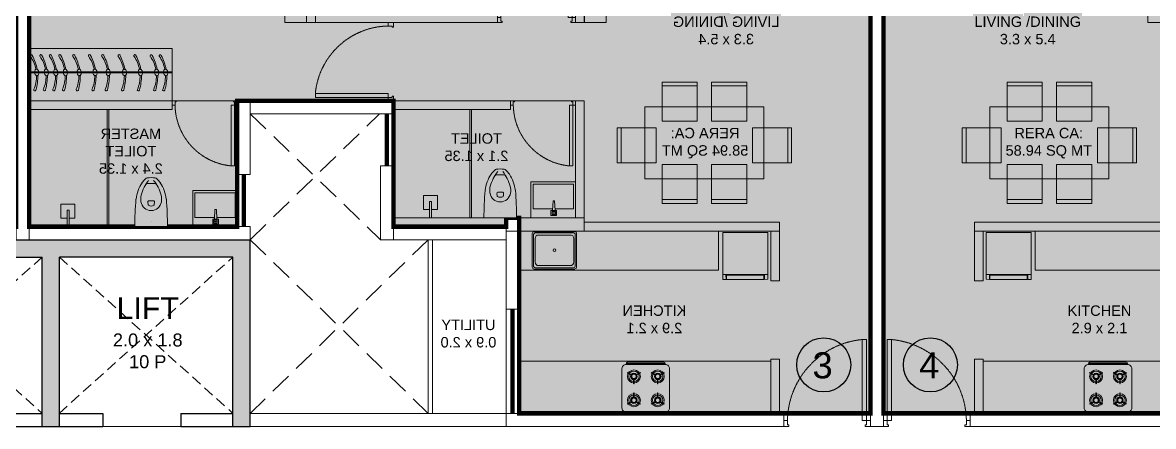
# Model space of a CAD drawing. Header units: inches. Extents: x 27644242 to 29005101, y -955243 to 216979.
# Drawn here: x 28726319 to 28739356, y -107801 to -103151 of the extents above; entities that cross this region are included whole.
import ezdxf

# ---------------------------------------------------------------- set-up
doc = ezdxf.new("R2010")
doc.units = ezdxf.units.IN
doc.header["$MEASUREMENT"] = 0
doc.set_wipeout_variables(frame=1)
for name, pattern in [('DASHED', [0.75, 0.5, -0.25]), ('DASHED2', [0.375, 0.25, -0.125]), ('HIDDEN', [0.375, 0.25, -0.125])]:
    doc.linetypes.add(name, pattern=pattern)
doc.layers.get('Defpoints').update_dxf_attribs({"color": 8})
for name, color, linetype, lineweight in [('AHC-A-COLUMN', 210, 'Continuous', 30), ('AHC-A-DUCT', 14, 'HIDDEN', 5), ('Columns', 1, 'Continuous', 25), ('DOOR', 4, 'Continuous', 0), ('ELEVATION', 40, 'Continuous', 13), ('FURN', 250, 'Continuous', 0), ('WALL', 7, 'Continuous', 20), ('WINDOW', 162, 'Continuous', 13)]:
    doc.layers.add(name, color=color, linetype=linetype, lineweight=lineweight)
doc.layers.add('BHK HATCH', color=8, linetype='Continuous', lineweight=5, transparency=0.85)
doc.layers.add('text', color=7, linetype='Continuous')
doc.styles.add('AMITS', font='arial.ttf')

# ---------------------------------------------------------------- blocks, each defined once
blk = doc.blocks.new('DOOR_750')
at = {"layer": 'DOOR'}
for points in [[(-70, 50), (-32.5, 50), (-32.5, 750), (-70, 750)], [(-750, 50), (-717.5, 50), (-717.5, 12.5), (-705, 12.5), (-705, 0), (-750, 0)], [(0, 50), (-32.5, 50), (-32.5, 12.5), (-45, 12.5), (-45, 0), (0, 0)]]:
    blk.add_lwpolyline(points, close=True, dxfattribs=at)
at = {"layer": 'DOOR', "linetype": 'DASHED', "ltscale": 10}
blk.add_arc((-2.4, 38), 715.2, 95.4221, 179.04025, dxfattribs=at)
blk = doc.blocks.new('KITCHEN')
at = {"layer": 'FURN'}
for p, q in [((-135120, 232209, 0), (-135591, 232209, 0)), ((-135610, 231799, 0), (-135610, 232190, 0)), ((-135596, 231813, 0), (-135596, 232176, 0)), ((-135578, 231857, 0), (-135578, 232132, 0)), ((-135134, 232195, 0), (-135577, 232195, 0)), ((-135172, 232171, 0), (-135539, 232171, 0)), ((-135133, 232132, 0), (-135133, 231857, 0)), ((-135115, 231813, 0), (-135115, 232176, 0)), ((-135100, 231799, 0), (-135100, 232190, 0)), ((-135172, 231818, 0), (-135539, 231818, 0)), ((-135120, 231779, 0), (-135591, 231779, 0)), ((-135134, 231794, 0), (-135577, 231794, 0))]:
    blk.add_line(p, q, dxfattribs=at)
blk.add_circle((-135356, 231997, 0), 14.6, dxfattribs=at)
for centre, radius, start, end in [((-135591, 232190, 0), 19.4, 89.9999, 179.9999), ((-135120, 232190, 0), 19.4, 359.9999, 89.9999), ((-135577, 232176, 0), 19.4, 89.9999, 179.9999), ((-135539, 232132, 0), 38.9, 89.9999, 179.9999), ((-135172, 232132, 0), 38.9, 359.9999, 89.9999), ((-135134, 232176, 0), 19.4, 359.9999, 89.9999), ((-135577, 231813, 0), 19.4, 180.0001, 270.0001), ((-135539, 231857, 0), 38.9, 179.9999, 269.9999), ((-135172, 231857, 0), 38.9, 269.9999, 359.9999), ((-135134, 231813, 0), 19.4, 270.0001, 0.0001), ((-135591, 231799, 0), 19.4, 180.0001, 270.0001), ((-135120, 231799, 0), 19.4, 270.0001, 0.0001)]:
    blk.add_arc(centre, radius, start, end, dxfattribs=at)
blk = doc.blocks.new('FRDG')
at = {"layer": 'FURN', "color": 8, "lineweight": 0, "extrusion": (3.3432e-08, -6.87431e-09, 1), "elevation": 0}
for points in [[(9345.998, -728.492), (9346.508, -728.492), (9346.508, -727.946), (9345.998, -727.946)], [(9346.508, -727.946), (9346.566, -727.946), (9346.566, -727.986), (9346.508, -727.986)], [(9346.514, -727.992), (9346.566, -727.992), (9346.566, -728.444), (9346.514, -728.444)], [(9346.508, -728.452), (9346.566, -728.452), (9346.566, -728.492), (9346.508, -728.492)]]:
    blk.add_lwpolyline(points, close=True, dxfattribs=at)
blk = doc.blocks.new('hob')
at = {"layer": 'FURN', "extrusion": (2e-16, 7.34249e-08, 1)}
for p, q in [((-747640, 890447), (-747613, 890399)), ((-747640, 890302), (-747613, 890350)), ((-747636, 890449), (-747608, 890402)), ((-747636, 890300), (-747608, 890347)), ((-747510, 890377), (-747566, 890377)), ((-747510, 890372), (-747566, 890372)), ((-747405, 890377), (-747350, 890377)), ((-747405, 890372), (-747350, 890372)), ((-747280, 890449), (-747308, 890402)), ((-747280, 890300), (-747308, 890347)), ((-747276, 890447), (-747303, 890399)), ((-747276, 890302), (-747303, 890350)), ((-747640, 890172), (-747613, 890124)), ((-747636, 890174), (-747608, 890127)), ((-747510, 890102), (-747566, 890102)), ((-747510, 890097), (-747566, 890097)), ((-747405, 890102), (-747350, 890102)), ((-747405, 890097), (-747350, 890097)), ((-747280, 890174), (-747308, 890127)), ((-747276, 890172), (-747303, 890124)), ((-747640, 890027), (-747613, 890075)), ((-747636, 890025), (-747608, 890072)), ((-747280, 890025), (-747308, 890072)), ((-747276, 890027), (-747303, 890075))]:
    blk.add_line(p, q, dxfattribs=at)
at = {"layer": 'FURN', "extrusion": (2e-16, 7.34249e-08, 1), "elevation": 0}
for points in [[(-747233, 889962), (-747683, 889962, -0.414214), (-747733, 890012), (-747733, 890462, -0.414214), (-747683, 890512), (-747233, 890512, -0.414214), (-747183, 890462), (-747183, 890012, -0.414214)], [(-747173, 890462, -0.414214), (-747158, 890447), (-747158, 890027, -0.414214), (-747173, 890012), (-747173, 890027)]]:
    blk.add_lwpolyline(points, format="xyb", close=True, dxfattribs=at)
at = {"layer": 'FURN', "extrusion": (2e-16, 7.34249e-08, 1), "const_width": 20, "elevation": 0}
for points in [[(-747625, 890375, 1), (-747565, 890375, 1)], [(-747290, 890375, 1), (-747350, 890375, 1)], [(-747625, 890100, -1), (-747565, 890100, -1)], [(-747290, 890100, 1), (-747350, 890100, 1)]]:
    blk.add_lwpolyline(points, format="xyb", close=True, dxfattribs=at)
at = {"layer": 'FURN', "extrusion": (2e-16, 7.34249e-08, 1)}
for centre, radius in [((-747595, 890375, 0), 75), ((-747595, 890375, 0), 60), ((-747595, 890375, 0), 37.5), ((-747320, 890375, 0), 75), ((-747320, 890375, 0), 60), ((-747320, 890375, 0), 37.5), ((-747595, 890100, 0), 75), ((-747595, 890100, 0), 60), ((-747595, 890100, 0), 37.5), ((-747320, 890100, 0), 75), ((-747320, 890100, 0), 60), ((-747320, 890100, 0), 37.5)]:
    blk.add_circle(centre, radius, dxfattribs=at)
for centre, start, end in [((-747595, 890375, 0), 118.3146, 121.6854), ((-747595, 890375, 0), 358.3146, 1.6854), ((-747320, 890375, 0), 178.3146, 181.6854), ((-747320, 890375, 0), 58.3146, 61.6854), ((-747320, 890375, 0), 58.3146, 61.6854), ((-747595, 890375, 0), 238.3146, 241.6854), ((-747320, 890375, 0), 298.3146, 301.6854), ((-747595, 890100, 0), 118.3146, 121.6854), ((-747595, 890100, 0), 358.3146, 1.6854), ((-747320, 890100, 0), 178.3146, 181.6854), ((-747320, 890100, 0), 58.3146, 61.6854), ((-747320, 890100, 0), 58.3146, 61.6854), ((-747595, 890100, 0), 238.3146, 241.6854), ((-747320, 890100, 0), 298.3146, 301.6854)]:
    blk.add_arc(centre, 85, start, end, dxfattribs=at)
blk = doc.blocks.new('DINING TBALE')
at = {"layer": 'FURN'}
for p, q in [((552, 1665, 0), (552, 1710, 0)), ((552, 1710, 0), (957, 1710, 0)), ((552, 1665, 0), (552, 1710, 0)), ((957, 1710, 0), (957, 1665, 0)), ((1123, 1710, 0), (1123, 1665, 0)), ((1528, 1710, 0), (1123, 1710, 0)), ((1528, 1665, 0), (1528, 1710, 0)), ((1528, 1665, 0), (1528, 1710, 0)), ((957, 1665, 0), (552, 1665, 0)), ((552, 1665, 0), (552, 1260, 0)), ((957, 1665, 0), (552, 1665, 0)), ((957, 1260, 0), (957, 1665, 0)), ((1123, 1260, 0), (1123, 1665, 0)), ((1123, 1665, 0), (1528, 1665, 0)), ((1123, 1665, 0), (1528, 1665, 0)), ((1528, 1665, 0), (1528, 1260, 0)), ((1726, 1426, 0), (354, 1426, 0)), ((354, 1426, 0), (354, 594, 0)), ((1726, 1426, 0), (1726, 594, 0)), ((35, 1184, 0), (80, 1184, 0)), ((35, 779, 0), (35, 1184, 0)), ((485, 1184, 0), (80, 1184, 0)), ((80, 1184, 0), (80, 779, 0)), ((80, 1184, 0), (80, 779, 0)), ((485, 779, 0), (485, 1184, 0)), ((552, 1260, 0), (957, 1260, 0)), ((1528, 1260, 0), (1123, 1260, 0)), ((1595, 1184, 0), (2000, 1184, 0)), ((1595, 779, 0), (1595, 1184, 0)), ((2045, 1184, 0), (2000, 1184, 0)), ((2000, 1184, 0), (2000, 779, 0)), ((2000, 1184, 0), (2000, 779, 0)), ((2045, 779, 0), (2045, 1184, 0)), ((80, 779, 0), (35, 779, 0)), ((80, 779, 0), (35, 779, 0)), ((80, 779, 0), (485, 779, 0)), ((552, 761, 0), (957, 761, 0)), ((552, 761, 0), (552, 356, 0)), ((957, 761, 0), (957, 356, 0)), ((1123, 761, 0), (1123, 356, 0)), ((1528, 761, 0), (1123, 761, 0)), ((1528, 761, 0), (1528, 356, 0)), ((2000, 779, 0), (1595, 779, 0)), ((2000, 779, 0), (2045, 779, 0)), ((2000, 779, 0), (2045, 779, 0)), ((354, 594, 0), (1726, 594, 0)), ((552, 356, 0), (552, 311, 0)), ((552, 356, 0), (552, 311, 0)), ((957, 356, 0), (552, 356, 0)), ((957, 356, 0), (552, 356, 0)), ((552, 311, 0), (957, 311, 0)), ((957, 311, 0), (957, 356, 0)), ((1123, 311, 0), (1123, 356, 0)), ((1123, 356, 0), (1528, 356, 0)), ((1123, 356, 0), (1528, 356, 0)), ((1528, 311, 0), (1123, 311, 0)), ((1528, 356, 0), (1528, 311, 0)), ((1528, 356, 0), (1528, 311, 0))]:
    blk.add_line(p, q, dxfattribs=at)
blk = doc.blocks.new('A$C700F438C')
at = {"layer": 'FURN', "color": 8, "extrusion": (-6.65399e-08, 5.27913e-08, 1)}
for p, q in [((0.073, 1.5, 0), (1.83, 1.5, 0)), ((1.98, 1.5, 0), (1.53, 1.5, 0)), ((1.98, 1.5, 0), (1.53, 1.5, 0)), ((1.98, 1.5, 0), (1.53, 1.5, 0)), ((1.904, 1.5, 0), (1.904, 0, 0)), ((0, 0.091, 0), (0, 1.409, 0)), ((1.855, 1.378, 0), (1.512, 1.378, 0)), ((1.512, 1.378, 0), (1.512, 0.747, 0)), ((1.855, 0.747, 0), (1.855, 1.378, 0)), ((1.267, 0.799, 0), (1.267, 0, 0)), ((1.512, 0.122, 0), (1.512, 0.754, 0)), ((1.512, 0.754, 0), (1.855, 0.754, 0)), ((1.512, 0.747, 0), (1.855, 0.747, 0)), ((1.855, 0.754, 0), (1.855, 0.122, 0)), ((1.463, 0.503, 0), (1.463, 0, 0)), ((1.83, 0, 0), (0.074, 0, 0)), ((1.855, 0.122, 0), (1.512, 0.122, 0)), ((1.904, 0, 0), (1.98, 0, 0))]:
    blk.add_line(p, q, dxfattribs=at)
at = {"layer": 'FURN', "linetype": 'Continuous', "lineweight": 0, "extrusion": (-6.65399e-08, 5.27913e-08, 1)}
blk.add_line((1.83, 0, 0), (1.917, 0, 0), dxfattribs=at)
at = {"layer": 'FURN', "color": 8, "extrusion": (6.65399e-08, -5.27913e-08, -1)}
for centre, major_axis, ratio, start_param, end_param in [((0.073, 1.409, 0), (0, -0.0914, 0), 0.803207, 1.570796, 3.141593), ((1.959, 1.454, 0), (0, -1.077, 0), 0.803207, 0.880587, 1.613256), ((3.067, 1.603, 0), (0, -2.243, 0), 0.803207, 1.197175, 1.525138), ((1.83, 1.409, 0), (0, -0.0914, 0), 0.803207, 3.141593, 4.712389), ((1.683, 2.11, 0), (0, -0.762, 0), 0.803207, -0.283794, 0.283794), ((-0.032, 0.19, 0), (-1.467, -0.494, 0), 0.581007, 3.019706, 3.343381), ((1.684, 0.015, 0), (0, -0.762, 0), 0.803207, 2.857799, 3.425387), ((0.669, 0.085, 0), (-0.705, -0.615, 0), 0.604617, 2.952061, 3.536756), ((0.074, 0.091, 0), (0, -0.0914, 0), 0.803207, 0, 1.570796), ((1.83, 0.092, 0), (0, -0.0914, 0), 0.803207, -1.570796, 0)]:
    blk.add_ellipse(centre, major_axis=major_axis, ratio=ratio, start_param=start_param, end_param=end_param, dxfattribs=at)
at = {"layer": 'FURN', "color": 8, "extrusion": (-6.65399e-08, 5.27913e-08, 1)}
for centre, start_param, end_param in [((1.683, 1.485, 0), -0.283794, 0.283794), ((1.684, -0.61, 0), 2.857799, 3.425387)]:
    blk.add_ellipse(centre, major_axis=(0, -0.762, 0), ratio=0.803207, start_param=start_param, end_param=end_param, dxfattribs=at)
blk = doc.blocks.new('BEDROOM')
at = {"layer": 'FURN', "linetype": 'Continuous', "extrusion": (-5.00305e-08, -8.66553e-08, 1)}
for p, q in [((1066, 501, 0), (1066, 193, 0)), ((912, 347, 0), (1220, 347, 0))]:
    blk.add_line(p, q, dxfattribs=at)
at = {"layer": 'FURN', "ltscale": 500}
blk.add_line((1315, 122, 0), (1315, -1378, 0), dxfattribs=at)
at = {"layer": 'FURN', "ltscale": 0.05, "extrusion": (-5.00305e-08, -8.66553e-08, 1), "elevation": 0}
blk.add_lwpolyline([(1291, 122), (841, 122), (841, 572), (1291, 572)], close=True, dxfattribs=at)
at = {"layer": 'FURN', "linetype": 'Continuous', "extrusion": (-5.00305e-08, -8.66553e-08, 1)}
for radius in [97, 72.8]:
    blk.add_circle((1066, 347, 0), radius, dxfattribs=at)
at = {"layer": 'FURN', "extrusion": (-3.01072e-07, 1.30707e-07, 1), "xscale": -1000.000000000015, "yscale": 1000.000000000015, "zscale": 1000.000000000007, "rotation": 180.0236273616612}
blk.add_blockref('A$C700F438C', (-665, 121, 0), dxfattribs=at)
blk = doc.blocks.new('wardrobe')
at = {"layer": 'FURN', "extrusion": (9.36485e-09, -6.40542e-09, 1)}
for p, q in [((-179340, 670701, 0), (-179340, 671302, 0)), ((-179340, 671302, 0), (-177690, 671301, 0)), ((-177690, 670700, 0), (-179340, 670701, 0))]:
    blk.add_line(p, q, dxfattribs=at)
at = {"layer": 'FURN'}
for p, q in [((-177690, 670700, 0), (-177690, 671301, 0)), ((-177690, 670981, 0), (-179339, 670982, 0)), ((-177690, 670969, 0), (-179339, 670970, 0))]:
    blk.add_line(p, q, dxfattribs=at)
at = {"layer": 'FURN', "extrusion": (9.36485e-09, -6.40542e-09, 1)}
for points in [[(-179279, 671009, -0.057952), (-179255, 671179, -1.08017), (-179230, 671171, 0.102886), (-179262, 671013, 0.821198)], [(-179174, 671009, -0.057952), (-179151, 671179, -1.08017), (-179126, 671171, 0.102886), (-179158, 671013, 0.821198)], [(-178986, 671009, -0.057952), (-178963, 671179, -1.08017), (-178938, 671171, 0.102886), (-178970, 671013, 0.821198)], [(-178804, 671008, -0.057952), (-178781, 671179, -1.08017), (-178756, 671171, 0.102886), (-178788, 671013, 0.821198)], [(-178616, 671008, -0.057952), (-178592, 671179, -1.08017), (-178567, 671171, 0.102886), (-178599, 671013, 0.821198)], [(-178463, 671008, -0.057952), (-178440, 671179, -1.08017), (-178415, 671170, 0.102886), (-178447, 671013, 0.821198)], [(-178281, 671008, -0.057952), (-178258, 671179, -1.08017), (-178233, 671170, 0.102886), (-178265, 671013, 0.821198)], [(-178122, 671008, -0.057952), (-178099, 671179, -1.08017), (-178074, 671170, 0.102886), (-178106, 671013, 0.821198)], [(-178011, 671008, -0.057952), (-177988, 671179, -1.08017), (-177963, 671170, 0.102886), (-177995, 671013, 0.821198)], [(-177902, 671008, -0.057952), (-177879, 671179, -1.08017), (-177854, 671170, 0.102886), (-177886, 671013, 0.821198)], [(-177792, 671008, -0.057952), (-177769, 671179, -1.08017), (-177744, 671170, 0.102886), (-177776, 671013, 0.821198)]]:
    blk.add_lwpolyline(points, format="xyb", dxfattribs=at)
for points in [[(-179268, 671014, -0.144333), (-179259, 671012, -0.107177), (-179250, 671005, -0.077818), (-179244, 670993, -0.065016), (-179240, 670979, -0.065016), (-179241, 670963, -0.077818), (-179245, 670951, -0.107177), (-179252, 670942, -0.144333), (-179261, 670938, -0.144333), (-179269, 670940, -0.107177), (-179279, 670947, -0.077818), (-179285, 670959, -0.065016), (-179289, 670974, -0.065016), (-179288, 670989, -0.077818), (-179284, 671001, -0.107177), (-179277, 671010, -0.144333)], [(-179164, 671014, -0.144333), (-179155, 671012, -0.107177), (-179146, 671004, -0.077818), (-179139, 670993, -0.065016), (-179136, 670978, -0.065016), (-179136, 670963, -0.077818), (-179140, 670951, -0.107177), (-179148, 670942, -0.144333), (-179156, 670938, -0.144333), (-179165, 670940, -0.107177), (-179174, 670947, -0.077818), (-179181, 670959, -0.065016), (-179184, 670973, -0.065016), (-179184, 670989, -0.077818), (-179180, 671001, -0.107177), (-179172, 671010, -0.144333)], [(-178976, 671014, -0.144333), (-178967, 671012, -0.107177), (-178958, 671004, -0.077818), (-178951, 670993, -0.065016), (-178948, 670978, -0.065016), (-178948, 670963, -0.077818), (-178952, 670951, -0.107177), (-178960, 670941, -0.144333), (-178968, 670938, -0.144333), (-178977, 670940, -0.107177), (-178986, 670947, -0.077818), (-178993, 670958, -0.065016), (-178996, 670973, -0.065016), (-178996, 670989, -0.077818), (-178992, 671001, -0.107177), (-178984, 671010, -0.144333)], [(-178794, 671014, -0.144333), (-178785, 671012, -0.107177), (-178775, 671004, -0.077818), (-178769, 670993, -0.065016), (-178765, 670978, -0.065016), (-178766, 670963, -0.077818), (-178770, 670951, -0.107177), (-178777, 670941, -0.144333), (-178786, 670938, -0.144333), (-178795, 670940, -0.107177), (-178804, 670947, -0.077818), (-178810, 670958, -0.065016), (-178814, 670973, -0.065016), (-178814, 670989, -0.077818), (-178810, 671001, -0.107177), (-178802, 671010, -0.144333)], [(-178605, 671014, -0.144333), (-178596, 671012, -0.107177), (-178587, 671004, -0.077818), (-178581, 670993, -0.065016), (-178577, 670978, -0.065016), (-178578, 670963, -0.077818), (-178582, 670951, -0.107177), (-178589, 670941, -0.144333), (-178598, 670938, -0.144333), (-178606, 670940, -0.107177), (-178616, 670947, -0.077818), (-178622, 670958, -0.065016), (-178626, 670973, -0.065016), (-178625, 670989, -0.077818), (-178621, 671001, -0.107177), (-178614, 671010, -0.144333)], [(-178453, 671013, -0.144333), (-178444, 671012, -0.107177), (-178435, 671004, -0.077818), (-178428, 670993, -0.065016), (-178425, 670978, -0.065016), (-178425, 670963, -0.077818), (-178429, 670951, -0.107177), (-178437, 670941, -0.144333), (-178445, 670938, -0.144333), (-178454, 670939, -0.107177), (-178464, 670947, -0.077818), (-178470, 670958, -0.065016), (-178473, 670973, -0.065016), (-178473, 670988, -0.077818), (-178469, 671001, -0.107177), (-178461, 671010, -0.144333)], [(-178271, 671013, -0.144333), (-178262, 671012, -0.107177), (-178253, 671004, -0.077818), (-178246, 670993, -0.065016), (-178243, 670978, -0.065016), (-178243, 670963, -0.077818), (-178247, 670951, -0.107177), (-178255, 670941, -0.144333), (-178263, 670938, -0.144333), (-178272, 670939, -0.107177), (-178281, 670947, -0.077818), (-178288, 670958, -0.065016), (-178291, 670973, -0.065016), (-178291, 670988, -0.077818), (-178287, 671001, -0.107177), (-178279, 671010, -0.144333)], [(-178111, 671013, -0.144333), (-178103, 671012, -0.107177), (-178093, 671004, -0.077818), (-178087, 670993, -0.065016), (-178083, 670978, -0.065016), (-178084, 670963, -0.077818), (-178088, 670951, -0.107177), (-178095, 670941, -0.144333), (-178104, 670938, -0.144333), (-178113, 670939, -0.107177), (-178122, 670947, -0.077818), (-178128, 670958, -0.065016), (-178132, 670973, -0.065016), (-178131, 670988, -0.077818), (-178127, 671000, -0.107177), (-178120, 671010, -0.144333)], [(-178001, 671013, -0.144333), (-177992, 671012, -0.107177), (-177983, 671004, -0.077818), (-177976, 670993, -0.065016), (-177973, 670978, -0.065016), (-177973, 670963, -0.077818), (-177977, 670950, -0.107177), (-177985, 670941, -0.144333), (-177993, 670938, -0.144333), (-178002, 670939, -0.107177), (-178011, 670947, -0.077818), (-178018, 670958, -0.065016), (-178021, 670973, -0.065016), (-178021, 670988, -0.077818), (-178017, 671000, -0.107177), (-178009, 671010, -0.144333)], [(-177892, 671013, -0.144333), (-177883, 671012, -0.107177), (-177874, 671004, -0.077818), (-177867, 670993, -0.065016), (-177864, 670978, -0.065016), (-177864, 670963, -0.077818), (-177868, 670950, -0.107177), (-177876, 670941, -0.144333), (-177884, 670938, -0.144333), (-177893, 670939, -0.107177), (-177903, 670947, -0.077818), (-177909, 670958, -0.065016), (-177912, 670973, -0.065016), (-177912, 670988, -0.077818), (-177908, 671000, -0.107177), (-177900, 671010, -0.144333)], [(-177782, 671013, -0.144333), (-177773, 671012, -0.107177), (-177763, 671004, -0.077818), (-177757, 670993, -0.065016), (-177753, 670978, -0.065016), (-177754, 670963, -0.077818), (-177758, 670950, -0.107177), (-177765, 670941, -0.144333), (-177774, 670938, -0.144333), (-177783, 670939, -0.107177), (-177792, 670947, -0.077818), (-177798, 670958, -0.065016), (-177802, 670973, -0.065016), (-177801, 670988, -0.077818), (-177798, 671000, -0.107177), (-177790, 671010, -0.144333)]]:
    blk.add_lwpolyline(points, format="xyb", close=True, dxfattribs=at)
for centre, radius, start, end in [((-178545, 671107, 0), 745, 192.8834, 206.1503), ((-178868, 671018, 0), 395, 191.4816, 214.9786), ((-178441, 671107, 0), 745, 192.8834, 206.1503), ((-178764, 671018, 0), 395, 191.4816, 214.9786), ((-178253, 671107, 0), 745, 192.8834, 206.1503), ((-178576, 671018, 0), 395, 191.4816, 214.9786), ((-178070, 671107, 0), 745, 192.8834, 206.1503), ((-178393, 671018, 0), 395, 191.4816, 214.9786), ((-177882, 671107, 0), 745, 192.8834, 206.1503), ((-178205, 671018, 0), 395, 191.4816, 214.9786), ((-177730, 671107, 0), 745, 192.8834, 206.1503), ((-178053, 671018, 0), 395, 191.4816, 214.9786), ((-177548, 671107, 0), 745, 192.8834, 206.1503), ((-177871, 671018, 0), 395, 191.4816, 214.9786), ((-177388, 671107, 0), 745, 192.8834, 206.1503), ((-177711, 671018, 0), 395, 191.4816, 214.9786), ((-177278, 671107, 0), 745, 192.8834, 206.1503), ((-177601, 671018, 0), 395, 191.4816, 214.9786), ((-177169, 671107, 0), 745, 192.8834, 206.1503), ((-177492, 671018, 0), 395, 191.4816, 214.9786), ((-177058, 671107, 0), 745, 192.8834, 206.1503), ((-177381, 671018, 0), 395, 191.4816, 214.9786), ((-179202, 670785, 0), 13.2, 206.1505, 34.9788), ((-179098, 670785, 0), 13.2, 206.1505, 34.9788), ((-178910, 670784, 0), 13.2, 206.1505, 34.9788), ((-178728, 670784, 0), 13.2, 206.1505, 34.9788), ((-178539, 670784, 0), 13.2, 206.1505, 34.9788), ((-178387, 670784, 0), 13.2, 206.1505, 34.9788), ((-178205, 670784, 0), 13.2, 206.1505, 34.9788), ((-178045, 670784, 0), 13.2, 206.1505, 34.9788), ((-177935, 670784, 0), 13.2, 206.1505, 34.9788), ((-177826, 670784, 0), 13.2, 206.1505, 34.9788), ((-177715, 670784, 0), 13.2, 206.1505, 34.9788)]:
    blk.add_arc(centre, radius, start, end, dxfattribs=at)
blk = doc.blocks.new('A$C3D5F2F58')
at = {"color": 0, "linetype": 'ByBlock'}
blk.add_wipeout([(188, 0), (-188, 0), (-185, -125), (-183, -194), (-179, -263), (-176, -302), (-170, -349), (-151, -415), (-144, -433), (-131, -459), (-112, -495), (-106, -504), (-86, -530), (-72, -545), (-64, -553), (-56, -558), (-41, -562), (-23, -564), (3, -565), (30, -563), (47, -561), (56, -558), (74, -543), (101, -511), (135, -451), (158, -392), (171, -340), (179, -260), (185, -136), (187, -46)], dxfattribs=at)
for p, q in [((-188, 0), (188, 0)), ((0, -63), (0, -63)), ((-38, -282), (-36, -255)), ((36, -255), (38, -282)), ((-24, -298), (24, -298)), ((-43, -497), (43, -497))]:
    blk.add_line(p, q, dxfattribs=at)
at = {"color": 0, "linetype": 'ByBlock', "extrusion": (0, 0, -1)}
for centre, major_axis, ratio, start_param, end_param in [((3903, 5), (4088, 164), 0.940247, 3.100232, 3.182953), ((-3903, 5), (-4088, 164), 0.940247, 3.100232, 3.182953), ((0, -305), (84.4, 84.4), 1, 4.07333, 6.922251), ((-27, -256), (6.03, 6.03), 1, 4.01894, 4.852375), ((0, -292), (-38.2, 38.2), 1, 0.139988, 1.430816), ((27, -256), (6.03, 6.03), 1, -0.139979, 0.693472), ((276, -258), (321, 321), 1, 3.353441, 3.79389), ((87, -319), (147, 147), 1, 3.705861, 4.079165), ((326, -246), (-323, 323), 1, 4.816657, 5.23508), ((-24, -284), (10, 10), 1, 2.356198, 4.018929), ((24, -284), (-10, 10), 1, 2.264265, 3.926995), ((-326, -246), (-323, 323), 1, 2.618909, 3.037332), ((-276, -258), (-321, 321), 1, 2.489302, 2.929752), ((-87, -319), (-147, 147), 1, 2.204028, 2.577331), ((119, -350), (193, 193), 1, 3.092098, 3.328462), ((-43, -474), (16.1, 16.1), 1, 2.356198, 3.387836), ((43, -474), (16.1, 16.1), 1, 1.324559, 2.356198), ((-119, -350), (193, 193), 1, 1.383935, 1.620298), ((-41, -527), (24.1, 24.1), 1, 2.528301, 3.092099), ((0, -292), (-193, 193), 1, 3.75489, 4.099099), ((41, -527), (24.1, 24.1), 1, 1.620298, 2.184095)]:
    blk.add_ellipse(centre, major_axis=major_axis, ratio=ratio, start_param=start_param, end_param=end_param, dxfattribs=at)
blk = doc.blocks.new('A$C3E645E75')
at = {"extrusion": (0, 0, -1), "zscale": -0.9999999999999998, "rotation": 179.9999999999989}
blk.add_blockref('A$C3D5F2F58', (0, 0), dxfattribs=at)
blk = doc.blocks.new('A$C3C731254-flat-1')
at = {"layer": 'FURN'}
for p, q in [((-77430, -2820), (-77431, -2802)), ((-77430, -2802), (-77318, -2797)), ((-77430, -2820), (-77318, -2825))]:
    blk.add_line(p, q, dxfattribs=at)
for points in [[(-77233, -3061), (-77648, -3061), (-77648, -2547), (-77233, -2547)], [(-77263, -2843), (-77263, -2778), (-77318, -2778), (-77318, -2843)], [(-77275, -2831), (-77275, -2791), (-77306, -2791), (-77306, -2831)], [(-77287, -2819), (-77287, -2803), (-77293, -2803), (-77293, -2819)]]:
    blk.add_lwpolyline(points, close=True, dxfattribs=at)
blk.add_lwpolyline([(-77339, -2824), (-77339, -3036), (-77623, -3036), (-77623, -2572), (-77339, -2572), (-77339, -2798)], dxfattribs=at)
blk = doc.blocks.new('A$C3A956F37-flat-1')
at = {"layer": 'FURN'}
blk.add_line((-168, 90), (0, 90), dxfattribs=at)
for points in [[(-97, 67), (-97, 0), (-259, 0), (-259, 161), (-97, 161), (-97, 90)], [(0, 67), (-191, 67), (-191, 90), (-168, 90)]]:
    blk.add_lwpolyline(points, dxfattribs=at)
blk = doc.blocks.new('TVVVV')
at = {"layer": 'FURN', "ltscale": 1000, "elevation": 0}
blk.add_lwpolyline([(-130, 740), (-82, 740), (-82, -429), (-130, -429)], close=True, dxfattribs=at)
for points in [[(-130, 447), (-179, 422)], [(-130, -96), (-179, -71)]]:
    blk.add_lwpolyline(points, dxfattribs=at)
blk = doc.blocks.new('DNDNDNNDDN')
at = {"layer": 'FURN', "extrusion": (9.36485e-09, 6.40542e-09, 1)}
blk.add_line((172, 833, 0), (173, 233, 0), dxfattribs=at)
at = {"layer": 'FURN'}
for p, q in [((2273, 833, 0), (172, 833, 0)), ((2272, 833, 0), (2273, 233, 0)), ((2273, 564, 0), (173, 564, 0)), ((2273, 552, 0), (174, 552, 0)), ((2273, 233, 0), (173, 233, 0))]:
    blk.add_line(p, q, dxfattribs=at)
at = {"layer": 'FURN', "extrusion": (9.36485e-09, 6.40542e-09, 1)}
for points in [[(244, 520, 0.144333), (253, 521, 0.107177), (262, 529, 0.077818), (269, 540, 0.065016), (272, 555, 0.065016), (272, 570, 0.077818), (268, 583, 0.107177), (260, 592, 0.144333), (252, 595, 0.144333), (243, 594, 0.107177), (234, 586, 0.077818), (227, 575, 0.065016), (224, 560, 0.065016), (224, 545, 0.077818), (228, 533, 0.107177), (236, 523, 0.144333)], [(349, 520, 0.144333), (358, 521, 0.107177), (367, 529, 0.077818), (373, 540, 0.065016), (377, 555, 0.065016), (376, 570, 0.077818), (372, 583, 0.107177), (365, 592, 0.144333), (356, 595, 0.144333), (347, 594, 0.107177), (338, 586, 0.077818), (332, 575, 0.065016), (328, 560, 0.065016), (329, 545, 0.077818), (333, 533, 0.107177), (340, 523, 0.144333)], [(537, 520, 0.144333), (546, 522, 0.107177), (555, 529, 0.077818), (561, 540, 0.065016), (565, 555, 0.065016), (564, 570, 0.077818), (560, 583, 0.107177), (553, 592, 0.144333), (544, 596, 0.144333), (535, 594, 0.107177), (526, 586, 0.077818), (520, 575, 0.065016), (516, 560, 0.065016), (517, 545, 0.077818), (521, 533, 0.107177), (528, 523, 0.144333)], [(719, 520, 0.144333), (728, 522, 0.107177), (737, 529, 0.077818), (743, 540, 0.065016), (747, 555, 0.065016), (747, 571, 0.077818), (743, 583, 0.107177), (735, 592, 0.144333), (727, 596, 0.144333), (718, 594, 0.107177), (708, 586, 0.077818), (702, 575, 0.065016), (698, 560, 0.065016), (699, 545, 0.077818), (703, 533, 0.107177), (710, 523, 0.144333)], [(907, 520, 0.144333), (916, 522, 0.107177), (925, 529, 0.077818), (932, 540, 0.065016), (935, 555, 0.065016), (935, 571, 0.077818), (931, 583, 0.107177), (923, 592, 0.144333), (915, 596, 0.144333), (906, 594, 0.107177), (897, 586, 0.077818), (890, 575, 0.065016), (887, 560, 0.065016), (887, 545, 0.077818), (891, 533, 0.107177), (899, 523, 0.144333)], [(1059, 520, 0.144333), (1068, 522, 0.107177), (1078, 529, 0.077818), (1084, 541, 0.065016), (1087, 555, 0.065016), (1087, 571, 0.077818), (1083, 583, 0.107177), (1076, 592, 0.144333), (1067, 596, 0.144333), (1058, 594, 0.107177), (1049, 586, 0.077818), (1042, 575, 0.065016), (1039, 560, 0.065016), (1039, 545, 0.077818), (1043, 533, 0.107177), (1051, 524, 0.144333)], [(1242, 520, 0.144333), (1251, 522, 0.107177), (1260, 529, 0.077818), (1266, 541, 0.065016), (1270, 555, 0.065016), (1269, 571, 0.077818), (1265, 583, 0.107177), (1258, 592, 0.144333), (1249, 596, 0.144333), (1240, 594, 0.107177), (1231, 587, 0.077818), (1225, 575, 0.065016), (1221, 560, 0.065016), (1222, 545, 0.077818), (1226, 533, 0.107177), (1233, 524, 0.144333)], [(1401, 520, 0.144333), (1410, 522, 0.107177), (1419, 530, 0.077818), (1426, 541, 0.065016), (1429, 556, 0.065016), (1429, 571, 0.077818), (1425, 583, 0.107177), (1417, 592, 0.144333), (1409, 596, 0.144333), (1400, 594, 0.107177), (1390, 587, 0.077818), (1384, 575, 0.065016), (1381, 561, 0.065016), (1381, 545, 0.077818), (1385, 533, 0.107177), (1393, 524, 0.144333)], [(1512, 520, 0.144333), (1520, 522, 0.107177), (1530, 530, 0.077818), (1536, 541, 0.065016), (1540, 556, 0.065016), (1539, 571, 0.077818), (1535, 583, 0.107177), (1528, 592, 0.144333), (1519, 596, 0.144333), (1510, 594, 0.107177), (1501, 587, 0.077818), (1495, 575, 0.065016), (1491, 561, 0.065016), (1492, 545, 0.077818), (1496, 533, 0.107177), (1503, 524, 0.144333)], [(1620, 520, 0.144333), (1629, 522, 0.107177), (1639, 530, 0.077818), (1645, 541, 0.065016), (1648, 556, 0.065016), (1648, 571, 0.077818), (1644, 583, 0.107177), (1637, 593, 0.144333), (1628, 596, 0.144333), (1619, 594, 0.107177), (1610, 587, 0.077818), (1603, 576, 0.065016), (1600, 561, 0.065016), (1600, 545, 0.077818), (1604, 533, 0.107177), (1612, 524, 0.144333)], [(1731, 520, 0.144333), (1740, 522, 0.107177), (1749, 530, 0.077818), (1756, 541, 0.065016), (1759, 556, 0.065016), (1759, 571, 0.077818), (1755, 583, 0.107177), (1747, 593, 0.144333), (1739, 596, 0.144333), (1730, 594, 0.107177), (1720, 587, 0.077818), (1714, 576, 0.065016), (1711, 561, 0.065016), (1711, 545, 0.077818), (1715, 533, 0.107177), (1723, 524, 0.144333)], [(1881, 520, 0.144333), (1890, 522, 0.107177), (1899, 530, 0.077818), (1905, 541, 0.065016), (1909, 556, 0.065016), (1909, 571, 0.077818), (1905, 583, 0.107177), (1897, 593, 0.144333), (1889, 596, 0.144333), (1880, 594, 0.107177), (1870, 587, 0.077818), (1864, 576, 0.065016), (1860, 561, 0.065016), (1861, 545, 0.077818), (1865, 533, 0.107177), (1872, 524, 0.144333)], [(1991, 520, 0.144333), (2000, 522, 0.107177), (2010, 530, 0.077818), (2016, 541, 0.065016), (2020, 556, 0.065016), (2019, 571, 0.077818), (2015, 583, 0.107177), (2008, 593, 0.144333), (1999, 596, 0.144333), (1990, 594, 0.107177), (1981, 587, 0.077818), (1975, 576, 0.065016), (1971, 561, 0.065016), (1971, 545, 0.077818), (1975, 533, 0.107177), (1983, 524, 0.144333)], [(2132, 520, 0.144333), (2141, 522, 0.107177), (2151, 530, 0.077818), (2157, 541, 0.065016), (2160, 556, 0.065016), (2160, 571, 0.077818), (2156, 583, 0.107177), (2149, 593, 0.144333), (2140, 596, 0.144333), (2131, 594, 0.107177), (2122, 587, 0.077818), (2115, 576, 0.065016), (2112, 561, 0.065016), (2112, 545, 0.077818), (2116, 533, 0.107177), (2124, 524, 0.144333)]]:
    blk.add_lwpolyline(points, format="xyb", close=True, dxfattribs=at)
for points in [[(234, 525, 0.057952), (257, 354, 1.08017), (282, 363, -0.102886), (250, 520, -0.821198)], [(338, 525, 0.057952), (362, 354, 1.08017), (386, 363, -0.102886), (354, 520, -0.821198)], [(526, 525, 0.057952), (550, 354, 1.08017), (574, 363, -0.102886), (542, 520, -0.821198)], [(709, 525, 0.057952), (732, 354, 1.08017), (757, 363, -0.102886), (725, 520, -0.821198)], [(897, 525, 0.057952), (920, 355, 1.08017), (945, 363, -0.102886), (913, 521, -0.821198)], [(1049, 525, 0.057952), (1072, 355, 1.08017), (1097, 363, -0.102886), (1065, 521, -0.821198)], [(1231, 525, 0.057952), (1254, 355, 1.08017), (1279, 363, -0.102886), (1247, 521, -0.821198)], [(1391, 525, 0.057952), (1414, 355, 1.08017), (1439, 363, -0.102886), (1407, 521, -0.821198)], [(1501, 525, 0.057952), (1524, 355, 1.08017), (1549, 363, -0.102886), (1517, 521, -0.821198)], [(1610, 525, 0.057952), (1633, 355, 1.08017), (1658, 363, -0.102886), (1626, 521, -0.821198)], [(1721, 526, 0.057952), (1744, 355, 1.08017), (1769, 363, -0.102886), (1737, 521, -0.821198)], [(1871, 525, 0.057952), (1894, 355, 1.08017), (1919, 363, -0.102886), (1887, 521, -0.821198)], [(1981, 526, 0.057952), (2004, 355, 1.08017), (2029, 363, -0.102886), (1997, 521, -0.821198)], [(2122, 525, 0.057952), (2145, 355, 1.08017), (2170, 363, -0.102886), (2138, 521, -0.821198)]]:
    blk.add_lwpolyline(points, format="xyb", dxfattribs=at)
for centre, radius, start, end in [((967, 426, 0), 745, 153.8497, 167.1166), ((644, 515, 0), 395, 145.0214, 168.5184), ((310, 749, 0), 13.2, 325.0212, 153.8495), ((1072, 426, 0), 745, 153.8497, 167.1166), ((749, 515, 0), 395, 145.0214, 168.5184), ((415, 749, 0), 13.2, 325.0212, 153.8495), ((1260, 426, 0), 745, 153.8497, 167.1166), ((937, 515, 0), 395, 145.0214, 168.5184), ((603, 749, 0), 13.2, 325.0212, 153.8495), ((1442, 426, 0), 745, 153.8497, 167.1166), ((1119, 515, 0), 395, 145.0214, 168.5184), ((785, 749, 0), 13.2, 325.0212, 153.8495), ((1630, 427, 0), 745, 153.8497, 167.1166), ((1307, 515, 0), 395, 145.0214, 168.5184), ((973, 749, 0), 13.2, 325.0212, 153.8495), ((1783, 427, 0), 745, 153.8497, 167.1166), ((1460, 516, 0), 395, 145.0214, 168.5184), ((1125, 749, 0), 13.2, 325.0212, 153.8495), ((1965, 427, 0), 745, 153.8497, 167.1166), ((1642, 516, 0), 395, 145.0214, 168.5184), ((1308, 749, 0), 13.2, 325.0212, 153.8495), ((2124, 427, 0), 745, 153.8497, 167.1166), ((1801, 516, 0), 395, 145.0214, 168.5184), ((1467, 749, 0), 13.2, 325.0212, 153.8495), ((2235, 427, 0), 745, 153.8497, 167.1166), ((1912, 516, 0), 395, 145.0214, 168.5184), ((1578, 749, 0), 13.2, 325.0212, 153.8495), ((2344, 427, 0), 745, 153.8497, 167.1166), ((2020, 516, 0), 395, 145.0214, 168.5184), ((1686, 750, 0), 13.2, 325.0212, 153.8495), ((2454, 427, 0), 745, 153.8497, 167.1166), ((2131, 516, 0), 395, 145.0214, 168.5184), ((1797, 750, 0), 13.2, 325.0212, 153.8495), ((2604, 427, 0), 745, 153.8497, 167.1166), ((2281, 516, 0), 395, 145.0214, 168.5184), ((1947, 750, 0), 13.2, 325.0212, 153.8495), ((2715, 427, 0), 745, 153.8497, 167.1166), ((2392, 516, 0), 395, 145.0214, 168.5184), ((2057, 750, 0), 13.2, 325.0212, 153.8495), ((2856, 427, 0), 745, 153.8497, 167.1166), ((2532, 516, 0), 395, 145.0214, 168.5184), ((2198, 750, 0), 13.2, 325.0212, 153.8495)]:
    blk.add_arc(centre, radius, start, end, dxfattribs=at)
blk = doc.blocks.new('sofasaaaaaaaaaaa')
at = {"color": 0, "linetype": 'ByBlock'}
for p, q in [((-275, 791), (1541, 791)), ((299, 791), (299, 221)), ((920, 791), (920, 221)), ((1541, 791), (1541, 221)), ((-352, 710), (-322, 710)), ((-322, 710), (-322, 745)), ((-322, 710), (-322, 444)), ((1541, 710), (1571, 710)), ((1541, 424), (1541, 710)), ((-422, 139), (-422, 640)), ((-214, 551), (-363, 403)), ((-126, 463), (-214, 551)), ((137, 471), (-22, 580)), ((1641, 640), (1641, 139)), ((-363, 403), (-214, 255)), ((-22, 283), (137, 471)), ((1283, 389), (1366, 514)), ((1366, 514), (1522, 442)), ((1522, 442), (1430, 270)), ((-322, 363), (-322, 221)), ((-262, 302), (-322, 302)), ((-214, 255), (-87, 383)), ((1121, 302), (-167, 302)), ((1118, 382), (1314, 390)), ((1405, 302), (1310, 302)), ((1541, 302), (1447, 302)), ((1641, 139), (-422, 139)), ((-322, 221), (1541, 221))]:
    blk.add_line(p, q, dxfattribs=at)
for centre, radius, start, end in [((-275, 745), 46.6, 90, 180), ((-352, 640), 69.8, 90, 180), ((1571, 640), 69.8, 0, 90), ((-415, 825), 463, 301.9301, 328.0699), ((-242, 211), 231, 18.0785, 71.9215), ((1465, 354), 348, 175.4155, 198.0697), ((1280, -338), 602, 85.599, 104.0402), ((1460, 340), 155, 160.8325, 209.9235), ((1234, 147), 231, 32.3301, 71.5057)]:
    blk.add_arc(centre, radius, start, end, dxfattribs=at)
blk = doc.blocks.new('cha-1')
at = {"color": 0, "linetype": 'ByBlock'}
for points in [[(375, 10), (375, 453, 0.950858), (-375, 453), (-375, 10)], [(315, 11), (315, 452, 0.946504), (-315, 452), (-315, 11)]]:
    blk.add_lwpolyline(points, format="xyb", dxfattribs=at)
for centre, radius, start, end in [((0, 263), 405, 42.4573, 137.5427), ((-217, 533), 58.2, 126.2045, 258.1486), ((0, 17), 508, 65.1508, 114.8492), ((217, 533), 58.2, 281.8514, 53.7955), ((-224, 501), 25, 258.1486, 294.8492), ((224, 501), 25, 245.1508, 281.8514), ((-347, 125), 118, 256.2867, 285.6904), ((0, 4466), 4466, 265.9551, 274.0449), ((347, 125), 118, 254.3096, 283.7133)]:
    blk.add_arc(centre, radius, start, end, dxfattribs=at)
blk = doc.blocks.new('A$C4D4B4B8A')
at = {"layer": 'Defpoints', "ltscale": 500}
blk.add_lwpolyline([(250, 150, 50, 50, 0), (4100, 150, 50, 50, 0), (4100, 2400, 50, 50, 0), (4250, 2400, 50, 50, 0), (4250, 2300, 50, 50, 0), (5550, 2300, 50, 50, 0), (5550, 3750, 50, 50, 0), (7350, 3750, 50, 50, 0), (7350, 2300, 50, 50, 0), (9750, 2300, 50, 50, 0), (9750, 7748, 50, 50, 0), (6450, 7748, 50, 50, 0), (6450, 7750, 50, 50, 0), (3450, 7750, 50, 50, 0), (3450, 7750, 50, 50, 0), (50, 7750, 50, 50, 0), (50, 150, 50, 50, 0), (1450, 150, 50, 50, 0)], format="xyseb", dxfattribs=at)
at = {"layer": 'ELEVATION', "ltscale": 500}
blk.add_line((5100, 150), (5100, 2150), dxfattribs=at)
blk.add_lwpolyline([(4250, 2150), (5150, 2150), (5150, 150), (4250, 150)], close=True, dxfattribs=at)
at = {"layer": 'FURN', "ltscale": 500}
for p, q in [((4200, 3750), (3450, 3750)), ((7350, 3750), (8100, 3750)), ((4650, 3650), (4650, 2400)), ((4670, 3650), (4670, 2400)), ((8830, 3650), (8830, 2300)), ((8850, 3650), (8850, 2300)), ((1800, 1800), (1800, 2250)), ((4100, 1800), (1800, 1800)), ((4100, 750), (1200, 750))]:
    blk.add_line(p, q, dxfattribs=at)
for points in [[(3348, 7750), (3098, 7750), (3098, 4650), (3348, 4650)], [(6550, 7200), (6800, 7200), (6800, 4650), (6550, 4650)]]:
    blk.add_lwpolyline(points, close=True, dxfattribs=at)
at = {"layer": 'FURN', "ltscale": 500, "elevation": 0}
blk.add_lwpolyline([(248, 7460), (648, 7460), (648, 7085), (248, 7085)], close=True, dxfattribs=at)
at = {"layer": 'FURN', "ltscale": 1000}
blk.add_lwpolyline([(1951, 5953), (1201, 5953), (1201, 5203), (1951, 5203)], close=True, dxfattribs=at)
at = {"layer": 'WALL', "ltscale": 500}
for p, q in [((3350, 2400), (3350, 2250)), ((1100, 2250), (1100, 1675)), ((1200, 1675), (1200, 2250)), ((3350, 2250), (4250, 2250)), ((4100, 2250), (4100, 1350)), ((5550, 2300), (4250, 2300)), ((5550, 2150), (5550, 2300)), ((4250, 2150), (5550, 2150)), ((1200, 1675), (1100, 1675)), ((4100, 1350), (4250, 1350)), ((1100, 775), (1100, 150)), ((1200, 775), (1100, 775)), ((1200, 750), (1200, 775)), ((1200, 750), (1200, 150)), ((1100, 150), (1200, 150))]:
    blk.add_line(p, q, dxfattribs=at)
for points in [[(-100, 0), (50, 0), (50, 7900), (-100, 7900)], [(50, 7900), (50, 7750), (500, 7750), (500, 7900)], [(2650, 7900), (2650, 7750), (3800, 7750), (3800, 7900)], [(6150, 7900), (6150, 7750), (6900, 7750), (6900, 7900)], [(9250, 7900), (9250, 7750), (9750, 7750), (9750, 7900)], [(9900, 7900), (9750, 7900), (9750, 2150), (9900, 2150)], [(3350, 4650), (3450, 4650), (3450, 7750), (3350, 7750)], [(6450, 4650), (6550, 4650), (6550, 7750), (6450, 7750)], [(4350, 4750), (4350, 4650), (6450, 4650), (6450, 4750)], [(3350, 2400), (3450, 2400), (3450, 3750), (3350, 3750)], [(4200, 3750), (4200, 3650), (5550, 3650), (5550, 3750)], [(5550, 3600), (7200, 3600), (7200, 3750), (5550, 3750)], [(7350, 3750), (7200, 3750), (7200, 2900), (7350, 2900)], [(5700, 2150), (5550, 2150), (5550, 3000), (5700, 3000)], [(1100, 2350), (1100, 2250), (3350, 2250), (3350, 2350)], [(1050, 0), (4250, 0), (4250, 150), (1050, 150)]]:
    blk.add_lwpolyline(points, close=True, dxfattribs=at)
blk.add_lwpolyline([(9750, 3750), (8100, 3750), (8100, 3650), (9750, 3650)], dxfattribs=at)
at = {"layer": 'WINDOW', "ltscale": 500, "const_width": 50}
for points in [[(500, 7825), (2650, 7825)], [(6150, 7825), (3800, 7825)], [(6900, 7825), (9250, 7825)], [(5625, 3000), (5625, 3600)], [(7275, 2900), (7275, 2300)], [(4175, 1350), (4175, 150)]]:
    blk.add_lwpolyline(points, dxfattribs=at)
at = {"rotation": 269.9999999999912}
for name, p in [('A$C3C731254-flat-1', (6511, -74833)), ('A$C3A956F37-flat-1', (5042, 2400)), ('A$C3C731254-flat-1', (10411, -74933)), ('A$C3A956F37-flat-1', (9222, 2300))]:
    blk.add_blockref(name, p, dxfattribs=at)
at = {"layer": 'DOOR'}
for p, xscale, yscale, zscale in [((3450, 4650), -1.200000000020023, 1.200000000020023, 1.200000000020023), ((50, 0), -1.333333977559269, 1.333333977559269, 1.333333977559269)]:
    blk.add_blockref('DOOR_750', p, dxfattribs=dict(at, xscale=xscale, yscale=yscale, zscale=zscale))
at = {"layer": 'DOOR', "xscale": 1.200000000020023, "yscale": 1.200000000020023, "zscale": 1.200000000020023, "rotation": 270}
blk.add_blockref('DOOR_750', (5550, 3750), dxfattribs=at)
at = {"layer": 'DOOR', "rotation": 180}
blk.add_blockref('DOOR_750', (7350, 3750), dxfattribs=at)
at = {"layer": 'FURN', "ltscale": 500}
for p in [(5135, 7178, 0), (8435, 6328, 0)]:
    blk.add_blockref('BEDROOM', p, dxfattribs=at)
at = {"layer": 'FURN', "ltscale": 1000, "xscale": -1, "rotation": 270}
blk.add_blockref('sofasaaaaaaaaaaa', (4, 5320), dxfattribs=at)
at = {"layer": 'FURN', "ltscale": 1000, "xscale": -1}
blk.add_blockref('TVVVV', (3170, 5694, 0), dxfattribs=at)
at = {"layer": 'FURN', "ltscale": 1000}
for name, p in [('TVVVV', (6729, 5694, 0)), ('DNDNDNNDDN', (4177, 4517, 0)), ('DINING TBALE', (924, 2256, 0))]:
    blk.add_blockref(name, p, dxfattribs=at)
at = {"layer": 'FURN', "xscale": -1, "rotation": 180}
blk.add_blockref('wardrobe', (187440, 675052, 0), dxfattribs=at)
at = {"layer": 'FURN', "extrusion": (6.40542e-09, 9.36485e-09, 1), "xscale": -950.0000000000178, "yscale": 950.0000000000115, "zscale": 950.0000000000107, "rotation": 89.97491652646744}
blk.add_blockref('FRDG', (-686427, 8881233, 0), dxfattribs=at)
at = {"layer": 'FURN'}
for name, p, rotation in [('KITCHEN', (139049, -229967, 0), 359.9999999999918), ('hob', (892877, 747896, 0), 90.0000000000086)]:
    blk.add_blockref(name, p, dxfattribs=dict(at, rotation=rotation))
at = {"layer": 'text', "ltscale": 100, "char_height": 120, "width": 1715.23, "style": 'AMITS'}
for s, insert, attachment_point in [('\\pxqc;BEDROOM\\P3.0 x 3.0', (4246, 6332, 0), 7), ('\\pxqc;MASTER \\PBEDROOM\\P3.2 x 4.0', (7511, 5364), 7), ('\\pxqc;LIVING /DINING\\P3.3 x 5.4', (856, 4399), 7), ('\\pxqc;RERA CA: \\P58.94 SQ MT', (2814, 3085), 9), ('\\pxqc;TOILET\\P2.1 x 1.35', (3735, 3054), 7), ('\\pxqc;KITCHEN\\P2.9 x 2.1', (1683, 1071), 7), ('\\pxqc;UTILITY\\P0.9 x 2.0', (3827, 1229), 1)]:
    blk.add_mtext(s, dxfattribs=dict(at, insert=insert, attachment_point=attachment_point))
at = {"layer": 'text', "color": 1, "ltscale": 100, "char_height": 120, "width": 1715.23, "attachment_point": 3, "style": 'AMITS'}
for s, insert in [('\\pxqc;2 BHK', (2437, 5734)), ('\\pxqc;A', (2436, 5543))]:
    blk.add_mtext(s, dxfattribs=dict(at, insert=insert))
at = {"layer": 'FURN', "extrusion": (0, 0, -1), "zscale": -1, "rotation": 359.9997802697439}
for p in [(-4318, 2400), (-8343, 2300)]:
    blk.add_blockref('A$C3E645E75', p, dxfattribs=at)
at = {"layer": 'BHK HATCH', "ltscale": 500, "true_color": 0xff00ff}
h = blk.add_hatch(color=6, dxfattribs=at)
h.dxf.hatch_style = 1
edge = h.paths.add_edge_path()
edge.add_line((250, 150), (4100, 150))
edge.add_line((4100, 150), (4100, 2400))
edge.add_line((4100, 2400), (4250, 2400))
edge.add_line((4250, 2400), (4250, 2300))
edge.add_line((4250, 2300), (5550, 2300))
edge.add_line((5550, 2300), (5550, 3750))
edge.add_line((5550, 3750), (7350, 3750))
edge.add_line((7350, 3750), (7350, 2300))
edge.add_line((7350, 2300), (9750, 2300))
edge.add_line((9750, 2300), (9750, 7748))
edge.add_line((9750, 7748), (6450, 7748))
edge.add_line((6450, 7748), (6450, 7750))
edge.add_line((6450, 7750), (3450, 7750))
edge.add_line((3450, 7750), (3450, 7750))
edge.add_line((3450, 7750), (50, 7750))
edge.add_line((50, 7750), (50, 150))
edge.add_line((50, 150), (1450, 150))
at = {"layer": 'ELEVATION', "ltscale": 500}
blk.add_line((4250, 2400), (5550, 2400), dxfattribs=at)
at = {"layer": 'WALL', "ltscale": 500}
for p, q in [((4250, 2400), (3350, 2400)), ((4250, 1350), (4250, 2400))]:
    blk.add_line(p, q, dxfattribs=at)
blk.add_lwpolyline([(7200, 2300), (7200, 2150), (9750, 2150), (9750, 2300)], close=True, dxfattribs=at)
at = {"layer": 'DOOR', "rotation": 180}
blk.add_blockref('DOOR_750', (3450, 3750), dxfattribs=at)
at = {"layer": 'text', "ltscale": 100, "insert": (7719, 2908), "char_height": 120, "width": 1715.23, "attachment_point": 7, "style": 'AMITS'}
blk.add_mtext('\\pxqc;MASTER\\PTOILET\\P2.4 x 1.35', dxfattribs=at)
at = {"layer": 'FURN', "ltscale": 1000, "xscale": 0.7494972036074088, "yscale": 0.7494972036074088, "zscale": 0.7494972036074088, "rotation": 359.9999999997227}
for p in [(1493, 6825), (2238, 6825)]:
    blk.add_blockref('cha-1', p, dxfattribs=at)
blk = doc.blocks.new('FFFF')
at = {"layer": 'Columns', "ltscale": 500, "transparency": 33554610}
h = blk.add_hatch(color=256, dxfattribs=at)
h.dxf.hatch_style = 1
h.paths.add_polyline_path([(27448525, -46438), (27450525, -46438), (27450525, -48238), (27450525, -48388), (27450725, -48388), (27450725, -46238), (27446125, -46238), (27446125, -48388), (27446325, -48388), (27446325, -48238), (27446325, -46438), (27448325, -46438), (27448325, -48238), (27448325, -48388), (27448525, -48388), (27448525, -48238), (27448520, -48238), (27448525, -48232)])
at = {"color": 8, "ltscale": 500}
for p, q in [((27446325, -46438), (27448325, -48238)), ((27448325, -46438), (27446325, -48238)), ((27448520, -48238), (27450525, -46438)), ((27448525, -46438), (27450525, -48238))]:
    blk.add_line(p, q, dxfattribs=at)
at = {"layer": 'AHC-A-COLUMN', "ltscale": 500}
for p, q in [((27446125, -48388), (27446125, -46238)), ((27446125, -46238), (27450725, -46238)), ((27450725, -48388), (27450725, -46238)), ((27446325, -46438), (27448325, -46438)), ((27446325, -48388), (27446325, -46438)), ((27448325, -48388), (27448325, -46438)), ((27450525, -46438), (27448525, -46438)), ((27448525, -48388), (27448525, -46438)), ((27450525, -48388), (27450525, -46438)), ((27446325, -48238), (27446875, -48238)), ((27446875, -48238), (27446875, -48388)), ((27447775, -48238), (27447775, -48388)), ((27447775, -48238), (27448325, -48238)), ((27448520, -48238), (27449025, -48238)), ((27449025, -48238), (27449025, -48388)), ((27449925, -48238), (27449925, -48388)), ((27449925, -48238), (27450525, -48238)), ((27446125, -48388), (27446875, -48388)), ((27447775, -48388), (27449025, -48388)), ((27449925, -48388), (27450725, -48388))]:
    blk.add_line(p, q, dxfattribs=at)
at = {"layer": 'FURN', "ltscale": 500}
blk.add_line((27446875, -48388), (27449925, -48388), dxfattribs=at)
at = {"layer": 'text', "ltscale": 100, "char_height": 300, "width": 1823.98, "attachment_point": 1, "style": 'AMITS'}
for insert in [(27446404, -46901), (27448631, -46901)]:
    blk.add_mtext('\\pxqc;{\\H0.833333x;LIFT\\P\\H0.6x;2.0 x 1.8\\P10 P}', dxfattribs=dict(at, insert=insert))

msp = doc.modelspace()

# ---------------------------------------------------------------- block references
at = {"color": 2, "ltscale": 500, "xscale": -1}
msp.add_blockref('A$C4D4B4B8A', (28736143.9, -107801), dxfattribs=at)

# ---------------------------------------------------------------- next in the draw order: linework, layer by layer
at = {"layer": 'AHC-A-DUCT', "linetype": 'DASHED2', "ltscale": 1000}
for p, q in [((28728943.8, -105651), (28730434.1, -104201)), ((28728944.1, -104201), (28730443.7, -105651)), ((28728943.8, -105651), (28730993.9, -107651)), ((28730993.9, -105651), (28728943.8, -107651))]:
    msp.add_line(p, q, dxfattribs=at)
at = {"layer": 'text', "color": 1, "ltscale": 500}
msp.add_circle((28735555.8, -107092.7), 311.4, dxfattribs=at)
at = {"layer": 'WALL', "ltscale": 500}
msp.add_lwpolyline([(28728943.8, -107801), (28731893.9, -107801), (28731893.9, -107651), (28728943.8, -107651)], close=True, dxfattribs=at)

# ---------------------------------------------------------------- next in the draw order: block references
at = {"color": 2, "ltscale": 500}
msp.add_blockref('A$C4D4B4B8A', (28736193.9, -107801), dxfattribs=at)
at = {"layer": 'AHC-A-DUCT', "ltscale": 500}
msp.add_blockref('FFFF', (1278218.6, -59413.4), dxfattribs=at)

# ---------------------------------------------------------------- next in the draw order: texts
at = {"layer": 'text', "color": 1, "ltscale": 100, "insert": (28735169.9, -106948.3), "char_height": 300, "width": 744.906, "attachment_point": 1, "style": 'AMITS'}
msp.add_mtext('\\pxqc;3', dxfattribs=at)

# ---------------------------------------------------------------- next in the draw order: linework, layer by layer
at = {"layer": 'text', "color": 1, "ltscale": 500}
msp.add_circle((28736785.4, -107092.7), 311.4, dxfattribs=at)

# ---------------------------------------------------------------- next in the draw order: block references
at = {"color": 2, "ltscale": 500}
msp.add_blockref('A$C4D4B4B8A', (28716493.9, -107801), dxfattribs=at)

# ---------------------------------------------------------------- next in the draw order: texts
at = {"layer": 'text', "color": 1, "ltscale": 100, "insert": (28736399.4, -106948.3), "char_height": 300, "width": 744.906, "attachment_point": 1, "style": 'AMITS'}
msp.add_mtext('\\pxqc;4', dxfattribs=at)

doc.saveas('drawing.dxf')
